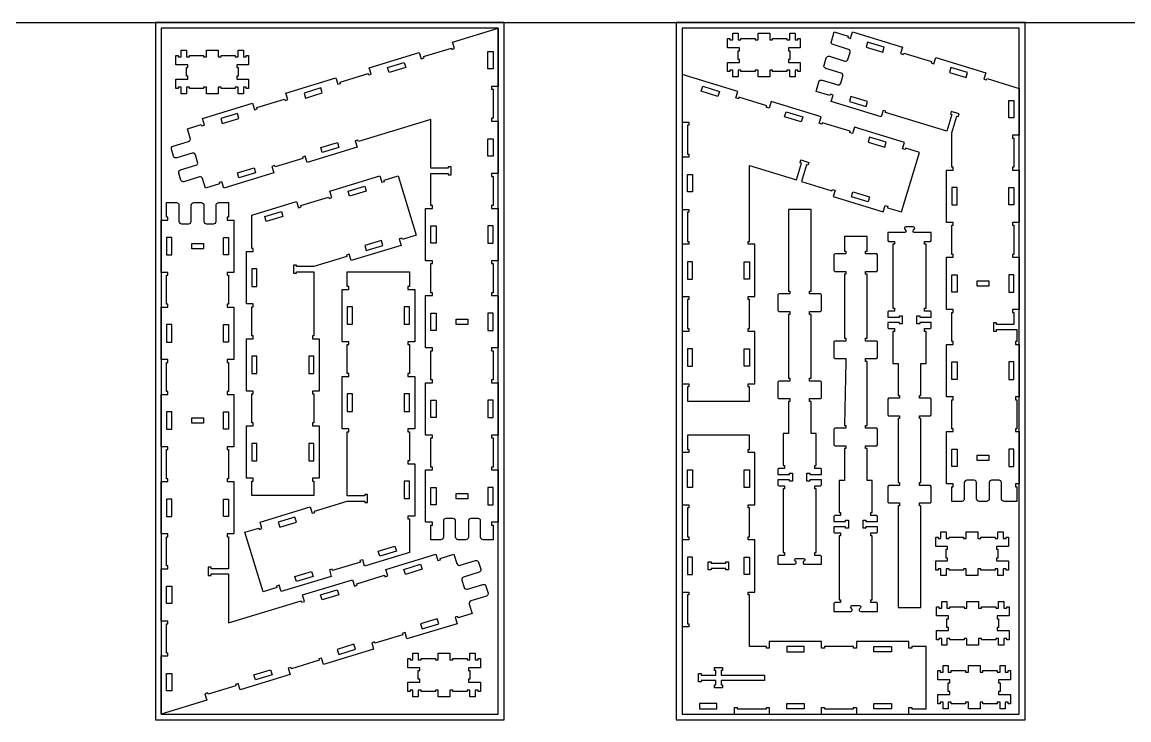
# Model space of a CAD drawing. Header units: inches. Extents: x -1745 to 48028, y -9858 to 20083.
# Drawn here: x 24337 to 28146, y 5994 to 8395 of the extents above; entities that cross this region are included whole.
import ezdxf

# ---------------------------------------------------------------- set-up
doc = ezdxf.new("R2010")
doc.units = ezdxf.units.IN
doc.header["$MEASUREMENT"] = 0
doc.header["$PDMODE"] = 34
doc.layers.add('6_ANYTOOL_CUTTHROUGH_OUTSI', color=5, linetype='Continuous')

msp = doc.modelspace()

# ---------------------------------------------------------------- linework, layer by layer
msp.add_line((17033.7, 8394.1), (31373.4, 8394.1))
at = {"color": 4}
for p, q in [((27304.2, 8309), (27304.2, 8309)), ((27554.5, 7525.9), (27554.5, 7525.9)), ((27732.5, 7525.9), (27732.5, 7525.9)), ((25127.5, 7245.7), (25127.5, 7245.7)), ((25670.2, 7055.5), (25670.2, 7055.5)), ((27554.5, 6925.9), (27554.5, 6925.9)), ((27732.5, 6925.9), (27732.5, 6925.9)), ((26626.5, 6794.1), (26626.5, 6794.1)), ((26822.5, 6494.1), (26822.5, 6494.1))]:
    msp.add_line(p, q, dxfattribs=at)
for points in [[(24796, 5994.1), (25996, 5994.1), (25996, 8394.1), (24796, 8394.1)], [(26588.5, 5994.1), (27788.5, 5994.1), (27788.5, 8394.1), (26588.5, 8394.1)], [(24816, 6014.1), (25976, 6014.1), (25976, 8374.1), (24816, 8374.1)], [(26608.5, 6014.1), (27768.5, 6014.1), (27768.5, 8374.1), (26608.5, 8374.1)], [(25297.9, 7759.2), (25296.4, 7764), (25392.1, 7793.3), (25393.5, 7788.5), (25403.1, 7791.4), (25396.4, 7813.4), (25568.5, 7866), (25575.2, 7844), (25584.8, 7846.9), (25583.3, 7851.7), (25631.2, 7866.3), (25693.7, 7661.6), (25645.9, 7647), (25644.4, 7651.8), (25634.9, 7648.9), (25641.6, 7626.9), (25469.4, 7574.3), (25462.7, 7596.3), (25453.2, 7593.4), (25454.6, 7588.6), (25341.5, 7554), (25281.5, 7554), (25281.5, 7559), (25271.5, 7559), (25271.5, 7531), (25281.5, 7531), (25281.5, 7536), (25341.5, 7536), (25341.5, 7315.7), (25336.5, 7315.7), (25336.5, 7305.7), (25359.5, 7305.7), (25359.5, 7125.7), (25336.5, 7125.7), (25336.5, 7115.7), (25341.5, 7115.7), (25341.5, 7015.7), (25336.5, 7015.7), (25336.5, 7005.7), (25359.5, 7005.7), (25359.5, 6825.7), (25336.5, 6825.7), (25336.5, 6815.7), (25341.5, 6815.7), (25341.5, 6765.7), (25127.5, 6765.7), (25127.5, 6815.7), (25132.5, 6815.7), (25132.5, 6825.7), (25109.5, 6825.7), (25109.5, 7005.7), (25132.5, 7005.7), (25132.5, 7015.7), (25127.5, 7015.7), (25127.5, 7115.7), (25132.5, 7115.7), (25132.5, 7125.7), (25109.5, 7125.7), (25109.5, 7305.7), (25132.5, 7305.7), (25132.5, 7315.7), (25127.5, 7315.7), (25127.5, 7415.7), (25132.5, 7415.7), (25132.5, 7425.7), (25109.5, 7425.7), (25109.5, 7605.7), (25132.5, 7605.7), (25132.5, 7615.7), (25127.5, 7615.7), (25127.5, 7715.7), (25127.5, 7731.2), (25281.6, 7778.3), (25288.3, 7756.3)], [(25499.8, 6542), (25501.2, 6537.2), (25405.6, 6508), (25404.1, 6512.8), (25394.6, 6509.9), (25401.3, 6487.9), (25229.2, 6435.3), (25222.4, 6457.3), (25212.9, 6454.4), (25214.3, 6449.6), (25166.5, 6435), (25104, 6639.6), (25151.8, 6654.2), (25153.3, 6649.4), (25162.8, 6652.4), (25156.1, 6674.4), (25328.2, 6727), (25335, 6705), (25344.5, 6707.9), (25343.1, 6712.7), (25456.2, 6747.2), (25516.2, 6747.2), (25516.2, 6742.2), (25526.2, 6742.2), (25526.2, 6770.2), (25516.2, 6770.2), (25516.2, 6765.2), (25456.2, 6765.2), (25456.2, 6985.5), (25461.2, 6985.5), (25461.2, 6995.5), (25438.2, 6995.5), (25438.2, 7175.5), (25461.2, 7175.5), (25461.2, 7185.5), (25456.2, 7185.5), (25456.2, 7285.5), (25461.2, 7285.5), (25461.2, 7295.5), (25438.2, 7295.5), (25438.2, 7475.5), (25461.2, 7475.5), (25461.2, 7485.5), (25456.2, 7485.5), (25456.2, 7535.5), (25670.2, 7535.5), (25670.2, 7485.5), (25665.2, 7485.5), (25665.2, 7475.5), (25688.2, 7475.5), (25688.2, 7295.5), (25665.2, 7295.5), (25665.2, 7285.5), (25670.2, 7285.5), (25670.2, 7185.5), (25665.2, 7185.5), (25665.2, 7175.5), (25688.2, 7175.5), (25688.2, 6995.5), (25665.2, 6995.5), (25665.2, 6985.5), (25670.2, 6985.5), (25670.2, 6885.5), (25665.2, 6885.5), (25665.2, 6875.5), (25688.2, 6875.5), (25688.2, 6695.5), (25665.2, 6695.5), (25665.2, 6685.5), (25670.2, 6685.5), (25670.2, 6585.5), (25670.2, 6570), (25516.1, 6522.9), (25509.3, 6544.9)], [(27663.5, 7504.9), (27663.5, 7486.9), (27623.5, 7486.9), (27623.5, 7504.9)], [(26840.5, 6246.1), (26840.5, 6424.1), (26835.5, 6424.1), (26835.5, 6434.1), (26858.5, 6434.1), (26858.5, 6614.1), (26835.5, 6614.1), (26835.5, 6624.1), (26840.5, 6624.1), (26840.5, 6724.1), (26835.5, 6724.1), (26835.5, 6734.1), (26858.5, 6734.1), (26858.5, 6914.1), (26835.5, 6914.1), (26835.5, 6924.1), (26840.5, 6924.1), (26840.5, 6974.1), (26626.5, 6974.1), (26626.5, 6924.1), (26631.5, 6924.1), (26631.5, 6914.1), (26608.5, 6914.1), (26608.5, 6734.1), (26631.5, 6734.1), (26631.5, 6724.1), (26626.5, 6724.1), (26626.5, 6624.1), (26631.5, 6624.1), (26631.5, 6614.1), (26608.5, 6614.1), (26608.5, 6434.1), (26631.5, 6434.1), (26631.5, 6424.1), (26626.5, 6424.1), (26626.5, 6324.1), (26631.5, 6324.1), (26631.5, 6314.1), (26608.5, 6314.1), (26608.5, 6014.1), (26788.5, 6014.1), (26788.5, 6037.1), (26798.5, 6037.1), (26798.5, 6032.1), (26898.5, 6032.1), (26898.5, 6037.1), (26908.5, 6037.1), (26908.5, 6014.1), (27088.5, 6014.1), (27088.5, 6037.1), (27098.5, 6037.1), (27098.5, 6032.1), (27198.5, 6032.1), (27198.5, 6037.1), (27208.5, 6037.1), (27208.5, 6014.1), (27388.5, 6014.1), (27388.5, 6037.1), (27398.5, 6037.1), (27398.5, 6032.1), (27448.5, 6032.1), (27448.5, 6246.1), (27398.5, 6246.1), (27398.5, 6241.1), (27388.5, 6241.1), (27388.5, 6264.1), (27208.5, 6264.1), (27208.5, 6241.1), (27198.5, 6241.1), (27198.5, 6246.1), (27098.5, 6246.1), (27098.5, 6241.1), (27088.5, 6241.1), (27088.5, 6264.1), (26908.5, 6264.1), (26908.5, 6241.1), (26898.5, 6241.1), (26898.5, 6246.1)], [(27663.5, 6904.9), (27663.5, 6886.9), (27623.5, 6886.9), (27623.5, 6904.9)], [(26758.5, 6510.1), (26758.5, 6515.1), (26708.5, 6515.1), (26708.5, 6510.1), (26698.5, 6510.1), (26698.5, 6538.1), (26708.5, 6538.1), (26708.5, 6533.1), (26758.5, 6533.1), (26758.5, 6538.1), (26768.5, 6538.1), (26768.5, 6510.1)], [(26674.5, 6130.1), (26674.5, 6125.1), (26664.5, 6125.1), (26664.5, 6153.1), (26674.5, 6153.1), (26674.5, 6148.1), (26724.5, 6148.1), (26724.5, 6164.1), (26719.5, 6164.1), (26719.5, 6174.1), (26747.5, 6174.1), (26747.5, 6164.1), (26742.5, 6164.1), (26742.5, 6148.1), (26892.5, 6148.1), (26892.5, 6130.1), (26742.5, 6130.1), (26742.5, 6114.1), (26747.5, 6114.1), (26747.5, 6104.1), (26719.5, 6104.1), (26719.5, 6114.1), (26724.5, 6114.1), (26724.5, 6130.1)]]:
    msp.add_lwpolyline(points, close=True)
for points in [[(26801.1, 8266.7), (26801.1, 8296.7), (26806.1, 8296.7), (26806.1, 8306.7), (26765.1, 8306.7), (26765.1, 8338.7), (26773.1, 8338.7), (26773.1, 8333.7), (26783.1, 8333.7), (26783.1, 8356.7), (26801.1, 8356.7), (26801.1, 8333.7), (26811.1, 8333.7), (26811.1, 8338.7), (26860.1, 8338.7), (26860.1, 8333.7), (26870.1, 8333.7), (26870.1, 8356.7), (26910.1, 8356.7), (26910.1, 8333.7), (26920.1, 8333.7), (26920.1, 8338.7), (26969.1, 8338.7), (26969.1, 8333.7), (26979.1, 8333.7), (26979.1, 8356.7), (26997.1, 8356.7), (26997.1, 8333.7), (27007.1, 8333.7), (27007.1, 8338.7), (27015.1, 8338.7), (27015.1, 8306.7), (26974.1, 8306.7), (26974.1, 8296.7), (26979.1, 8296.7), (26979.1, 8266.7), (26974.1, 8266.7), (26974.1, 8256.7), (27015.1, 8256.7), (27015.1, 8224.7), (27007.1, 8224.7), (27007.1, 8229.7), (26997.1, 8229.7), (26997.1, 8206.7), (26979.1, 8206.7), (26979.1, 8229.7), (26969.1, 8229.7), (26969.1, 8224.7), (26920.1, 8224.7), (26920.1, 8229.7), (26910.1, 8229.7), (26910.1, 8206.7), (26870.1, 8206.7), (26870.1, 8229.7), (26860.1, 8229.7), (26860.1, 8224.7), (26811.1, 8224.7), (26811.1, 8229.7), (26801.1, 8229.7), (26801.1, 8206.7), (26783.1, 8206.7), (26783.1, 8229.7), (26773.1, 8229.7), (26773.1, 8224.7), (26765.1, 8224.7), (26765.1, 8256.7), (26806.1, 8256.7), (26806.1, 8266.7), (26801.1, 8266.7)], [(24902.8, 8208.7), (24902.8, 8238.7), (24907.8, 8238.7), (24907.8, 8248.7), (24866.8, 8248.7), (24866.8, 8280.7), (24874.8, 8280.7), (24874.8, 8275.7), (24884.8, 8275.7), (24884.8, 8298.7), (24902.8, 8298.7), (24902.8, 8275.7), (24912.8, 8275.7), (24912.8, 8280.7), (24961.8, 8280.7), (24961.8, 8275.7), (24971.8, 8275.7), (24971.8, 8298.7), (25011.8, 8298.7), (25011.8, 8275.7), (25021.8, 8275.7), (25021.8, 8280.7), (25070.8, 8280.7), (25070.8, 8275.7), (25080.8, 8275.7), (25080.8, 8298.7), (25098.8, 8298.7), (25098.8, 8275.7), (25108.8, 8275.7), (25108.8, 8280.7), (25116.8, 8280.7), (25116.8, 8248.7), (25075.8, 8248.7), (25075.8, 8238.7), (25080.8, 8238.7), (25080.8, 8208.7), (25075.8, 8208.7), (25075.8, 8198.7), (25116.8, 8198.7), (25116.8, 8166.7), (25108.8, 8166.7), (25108.8, 8171.7), (25098.8, 8171.7), (25098.8, 8148.7), (25080.8, 8148.7), (25080.8, 8171.7), (25070.8, 8171.7), (25070.8, 8166.7), (25021.8, 8166.7), (25021.8, 8171.7), (25011.8, 8171.7), (25011.8, 8148.7), (24971.8, 8148.7), (24971.8, 8171.7), (24961.8, 8171.7), (24961.8, 8166.7), (24912.8, 8166.7), (24912.8, 8171.7), (24902.8, 8171.7), (24902.8, 8148.7), (24884.8, 8148.7), (24884.8, 8171.7), (24874.8, 8171.7), (24874.8, 8166.7), (24866.8, 8166.7), (24866.8, 8198.7), (24907.8, 8198.7), (24907.8, 8208.7), (24902.8, 8208.7)], [(26608.5, 7750.7), (26631.5, 7750.7), (26631.5, 7740.7), (26626.5, 7740.7), (26626.5, 7640.7), (26631.5, 7640.7), (26631.5, 7630.7), (26608.5, 7630.7), (26608.5, 7450.7), (26631.5, 7450.7), (26631.5, 7440.7), (26626.5, 7440.7), (26626.5, 7340.7), (26631.5, 7340.7), (26631.5, 7330.7), (26608.5, 7330.7), (26608.5, 7150.7), (26631.5, 7150.7), (26631.5, 7140.7), (26626.5, 7140.7), (26626.5, 7090.7), (26840.5, 7090.7), (26840.5, 7140.7), (26835.5, 7140.7), (26835.5, 7150.7), (26858.5, 7150.7), (26858.5, 7330.7), (26835.5, 7330.7), (26835.5, 7340.7), (26840.5, 7340.7), (26840.5, 7440.7), (26835.5, 7440.7), (26835.5, 7450.7), (26858.5, 7450.7), (26858.5, 7630.7), (26835.5, 7630.7), (26835.5, 7640.7), (26840.5, 7640.7), (26840.5, 7901.5), (27001.6, 7852.3), (27019.2, 7909.7), (27014.4, 7911.1), (27017.3, 7920.7), (27044.1, 7912.5), (27041.2, 7902.9), (27036.4, 7904.4), (27018.8, 7847), (27124, 7814.9), (27125.5, 7819.6), (27135.1, 7816.7), (27128.4, 7794.7), (27300.5, 7742.1), (27307.2, 7764.1), (27316.8, 7761.2), (27315.3, 7756.4), (27363.1, 7741.8), (27425.7, 7946.5), (27377.9, 7961.1), (27376.4, 7956.3), (27366.8, 7959.2), (27373.5, 7981.2), (27201.4, 8033.8), (27194.7, 8011.8), (27185.1, 8014.7), (27186.6, 8019.5), (27090.9, 8048.7), (27089.5, 8044), (27079.9, 8046.9), (27086.6, 8068.9), (26914.5, 8121.5), (26907.8, 8099.5), (26898.2, 8102.4), (26899.7, 8107.2), (26804, 8136.4), (26802.6, 8131.6), (26793, 8134.6), (26799.7, 8156.5), (26608.5, 8215), (26608.5, 8050.7), (26631.5, 8050.7), (26631.5, 8040.7), (26626.5, 8040.7), (26626.5, 7940.7), (26631.5, 7940.7), (26631.5, 7930.7), (26608.5, 7930.7), (26608.5, 7750.7)], [(24921, 7633.1), (24961, 7633.1), (24961, 7615.1), (24921, 7615.1), (24921, 7633.1)], [(25871, 7355.1), (25831, 7355.1), (25831, 7373.1), (25871, 7373.1), (25871, 7355.1)], [(24921, 7033.1), (24961, 7033.1), (24961, 7015.1), (24921, 7015.1), (24921, 7033.1)], [(25871, 6755.1), (25831, 6755.1), (25831, 6773.1), (25871, 6773.1), (25871, 6755.1)], [(27517.3, 6551), (27517.3, 6581), (27522.3, 6581), (27522.3, 6591), (27481.3, 6591), (27481.3, 6623), (27489.3, 6623), (27489.3, 6618), (27499.3, 6618), (27499.3, 6641), (27517.3, 6641), (27517.3, 6618), (27527.3, 6618), (27527.3, 6623), (27576.3, 6623), (27576.3, 6618), (27586.3, 6618), (27586.3, 6641), (27626.3, 6641), (27626.3, 6618), (27636.3, 6618), (27636.3, 6623), (27685.3, 6623), (27685.3, 6618), (27695.3, 6618), (27695.3, 6641), (27713.3, 6641), (27713.3, 6618), (27723.3, 6618), (27723.3, 6623), (27731.3, 6623), (27731.3, 6591), (27690.3, 6591), (27690.3, 6581), (27695.3, 6581), (27695.3, 6551), (27690.3, 6551), (27690.3, 6541), (27731.3, 6541), (27731.3, 6509), (27723.3, 6509), (27723.3, 6514), (27713.3, 6514), (27713.3, 6491), (27695.3, 6491), (27695.3, 6514), (27685.3, 6514), (27685.3, 6509), (27636.3, 6509), (27636.3, 6514), (27626.3, 6514), (27626.3, 6491), (27586.3, 6491), (27586.3, 6514), (27576.3, 6514), (27576.3, 6509), (27527.3, 6509), (27527.3, 6514), (27517.3, 6514), (27517.3, 6491), (27499.3, 6491), (27499.3, 6514), (27489.3, 6514), (27489.3, 6509), (27481.3, 6509), (27481.3, 6541), (27522.3, 6541), (27522.3, 6551), (27517.3, 6551)], [(27519.8, 6311.6), (27519.8, 6341.6), (27524.8, 6341.6), (27524.8, 6351.6), (27483.8, 6351.6), (27483.8, 6383.6), (27491.8, 6383.6), (27491.8, 6378.6), (27501.8, 6378.6), (27501.8, 6401.6), (27519.8, 6401.6), (27519.8, 6378.6), (27529.8, 6378.6), (27529.8, 6383.6), (27578.8, 6383.6), (27578.8, 6378.6), (27588.8, 6378.6), (27588.8, 6401.6), (27628.8, 6401.6), (27628.8, 6378.6), (27638.8, 6378.6), (27638.8, 6383.6), (27687.8, 6383.6), (27687.8, 6378.6), (27697.8, 6378.6), (27697.8, 6401.6), (27715.8, 6401.6), (27715.8, 6378.6), (27725.8, 6378.6), (27725.8, 6383.6), (27733.8, 6383.6), (27733.8, 6351.6), (27692.8, 6351.6), (27692.8, 6341.6), (27697.8, 6341.6), (27697.8, 6311.6), (27692.8, 6311.6), (27692.8, 6301.6), (27733.8, 6301.6), (27733.8, 6269.6), (27725.8, 6269.6), (27725.8, 6274.6), (27715.8, 6274.6), (27715.8, 6251.6), (27697.8, 6251.6), (27697.8, 6274.6), (27687.8, 6274.6), (27687.8, 6269.6), (27638.8, 6269.6), (27638.8, 6274.6), (27628.8, 6274.6), (27628.8, 6251.6), (27588.8, 6251.6), (27588.8, 6274.6), (27578.8, 6274.6), (27578.8, 6269.6), (27529.8, 6269.6), (27529.8, 6274.6), (27519.8, 6274.6), (27519.8, 6251.6), (27501.8, 6251.6), (27501.8, 6274.6), (27491.8, 6274.6), (27491.8, 6269.6), (27483.8, 6269.6), (27483.8, 6301.6), (27524.8, 6301.6), (27524.8, 6311.6), (27519.8, 6311.6)], [(25700.4, 6133.7), (25700.4, 6163.7), (25705.4, 6163.7), (25705.4, 6173.7), (25664.4, 6173.7), (25664.4, 6205.7), (25672.4, 6205.7), (25672.4, 6200.7), (25682.4, 6200.7), (25682.4, 6223.7), (25700.4, 6223.7), (25700.4, 6200.7), (25710.4, 6200.7), (25710.4, 6205.7), (25759.4, 6205.7), (25759.4, 6200.7), (25769.4, 6200.7), (25769.4, 6223.7), (25809.4, 6223.7), (25809.4, 6200.7), (25819.4, 6200.7), (25819.4, 6205.7), (25868.4, 6205.7), (25868.4, 6200.7), (25878.4, 6200.7), (25878.4, 6223.7), (25896.4, 6223.7), (25896.4, 6200.7), (25906.4, 6200.7), (25906.4, 6205.7), (25914.4, 6205.7), (25914.4, 6173.7), (25873.4, 6173.7), (25873.4, 6163.7), (25878.4, 6163.7), (25878.4, 6133.7), (25873.4, 6133.7), (25873.4, 6123.7), (25914.4, 6123.7), (25914.4, 6091.7), (25906.4, 6091.7), (25906.4, 6096.7), (25896.4, 6096.7), (25896.4, 6073.7), (25878.4, 6073.7), (25878.4, 6096.7), (25868.4, 6096.7), (25868.4, 6091.7), (25819.4, 6091.7), (25819.4, 6096.7), (25809.4, 6096.7), (25809.4, 6073.7), (25769.4, 6073.7), (25769.4, 6096.7), (25759.4, 6096.7), (25759.4, 6091.7), (25710.4, 6091.7), (25710.4, 6096.7), (25700.4, 6096.7), (25700.4, 6073.7), (25682.4, 6073.7), (25682.4, 6096.7), (25672.4, 6096.7), (25672.4, 6091.7), (25664.4, 6091.7), (25664.4, 6123.7), (25705.4, 6123.7), (25705.4, 6133.7), (25700.4, 6133.7)], [(27524.6, 6091.6), (27524.6, 6121.6), (27529.6, 6121.6), (27529.6, 6131.6), (27488.6, 6131.6), (27488.6, 6163.6), (27496.6, 6163.6), (27496.6, 6158.6), (27506.6, 6158.6), (27506.6, 6181.6), (27524.6, 6181.6), (27524.6, 6158.6), (27534.6, 6158.6), (27534.6, 6163.6), (27583.6, 6163.6), (27583.6, 6158.6), (27593.6, 6158.6), (27593.6, 6181.6), (27633.6, 6181.6), (27633.6, 6158.6), (27643.6, 6158.6), (27643.6, 6163.6), (27692.6, 6163.6), (27692.6, 6158.6), (27702.6, 6158.6), (27702.6, 6181.6), (27720.6, 6181.6), (27720.6, 6158.6), (27730.6, 6158.6), (27730.6, 6163.6), (27738.6, 6163.6), (27738.6, 6131.6), (27697.6, 6131.6), (27697.6, 6121.6), (27702.6, 6121.6), (27702.6, 6091.6), (27697.6, 6091.6), (27697.6, 6081.6), (27738.6, 6081.6), (27738.6, 6049.6), (27730.6, 6049.6), (27730.6, 6054.6), (27720.6, 6054.6), (27720.6, 6031.6), (27702.6, 6031.6), (27702.6, 6054.6), (27692.6, 6054.6), (27692.6, 6049.6), (27643.6, 6049.6), (27643.6, 6054.6), (27633.6, 6054.6), (27633.6, 6031.6), (27593.6, 6031.6), (27593.6, 6054.6), (27583.6, 6054.6), (27583.6, 6049.6), (27534.6, 6049.6), (27534.6, 6054.6), (27524.6, 6054.6), (27524.6, 6031.6), (27506.6, 6031.6), (27506.6, 6054.6), (27496.6, 6054.6), (27496.6, 6049.6), (27488.6, 6049.6), (27488.6, 6081.6), (27529.6, 6081.6), (27529.6, 6091.6), (27524.6, 6091.6)]]:
    msp.add_lwpolyline(points)
for points in [[(27656.5, 8196.1), (27658, 8200.9), (27753.6, 8171.6), (27768.5, 8167.1), (27768.5, 8005.9), (27745.5, 8005.9), (27745.5, 7995.9), (27750.5, 7995.9), (27750.5, 7895.9), (27745.5, 7895.9), (27745.5, 7885.9), (27768.5, 7885.9), (27768.5, 7705.9), (27745.5, 7705.9), (27745.5, 7695.9), (27750.5, 7695.9), (27750.5, 7595.9), (27745.5, 7595.9), (27745.5, 7585.9), (27768.5, 7585.9), (27768.5, 7405.9), (27745.5, 7405.9), (27745.5, 7395.9), (27750.5, 7395.9), (27750.5, 7354.9), (27690.5, 7354.9), (27690.5, 7359.9), (27680.5, 7359.9), (27680.5, 7331.9), (27690.5, 7331.9), (27690.5, 7336.9), (27750.5, 7336.9), (27760.5, 7336.9), (27760.5, 7295.9), (27755.5, 7295.9), (27755.5, 7285.9), (27768.5, 7285.9), (27768.5, 7105.9), (27755.5, 7105.9), (27755.5, 7095.9), (27760.5, 7095.9), (27760.5, 6995.9), (27755.5, 6995.9), (27755.5, 6985.9), (27768.5, 6985.9), (27768.5, 6805.9), (27755.5, 6805.9), (27755.5, 6795.9), (27760.5, 6795.9), (27760.5, 6745.9), (27750.5, 6745.9), (27716.2, 6745.9, -0.414214), (27707.4, 6754.7), (27707.4, 6810.5, 0.414214), (27699, 6818.8), (27673.7, 6818.8, 0.414214), (27665.3, 6810.5), (27665.3, 6754.7, -0.414214), (27656.5, 6745.9), (27630.4, 6745.9, -0.414214), (27621.6, 6754.7), (27621.6, 6810.5, 0.414214), (27613.2, 6818.8), (27587.9, 6818.8, 0.414214), (27579.6, 6810.5), (27579.6, 6754.7, -0.414214), (27570.8, 6745.9), (27536.5, 6745.9), (27536.5, 6795.9), (27541.5, 6795.9), (27541.5, 6805.9), (27518.5, 6805.9), (27518.5, 6985.9), (27541.5, 6985.9), (27541.5, 6995.9), (27536.5, 6995.9), (27536.5, 7095.9), (27541.5, 7095.9), (27541.5, 7105.9), (27518.5, 7105.9), (27518.5, 7285.9), (27541.5, 7285.9), (27541.5, 7295.9), (27536.5, 7295.9), (27536.5, 7395.9), (27541.5, 7395.9), (27541.5, 7405.9), (27518.5, 7405.9), (27518.5, 7585.9), (27541.5, 7585.9), (27541.5, 7595.9), (27536.5, 7595.9), (27536.5, 7695.9), (27541.5, 7695.9), (27541.5, 7705.9), (27518.5, 7705.9), (27518.5, 7885.9), (27541.5, 7885.9), (27541.5, 7895.9), (27536.5, 7895.9), (27536.5, 8014.2), (27554, 8071.6), (27558.8, 8070.2), (27561.7, 8079.7), (27534.9, 8087.9), (27532, 8078.3), (27536.8, 8076.9), (27519.3, 8019.5), (27308.6, 8083.9), (27310, 8088.7), (27300.5, 8091.6), (27293.7, 8069.6), (27121.6, 8122.2), (27128.3, 8144.2), (27118.8, 8147.1), (27117.3, 8142.3), (27069.5, 8156.9), (27079.5, 8189.7, -0.414214), (27090.5, 8195.6), (27143.8, 8179.3, 0.414214), (27154.2, 8184.8), (27161.6, 8209, 0.414214), (27156.1, 8219.5), (27102.8, 8235.8, -0.414214), (27096.9, 8246.7), (27104.6, 8271.8, -0.414214), (27115.5, 8277.6), (27168.9, 8261.3, 0.414214), (27179.3, 8266.9), (27186.7, 8291.1, 0.414214), (27181.1, 8301.5), (27127.8, 8317.8, -0.414214), (27122, 8328.8), (27132, 8361.6), (27179.8, 8347), (27178.4, 8342.2), (27187.9, 8339.3), (27194.7, 8361.3), (27366.8, 8308.7), (27360.1, 8286.7), (27369.6, 8283.7), (27371.1, 8288.5), (27466.7, 8259.3), (27465.3, 8254.5), (27474.8, 8251.6), (27481.6, 8273.6), (27653.7, 8221), (27647, 8199)], [(27085.2, 7159.6), (27047.2, 7159.6), (27047.2, 7169.6), (27052.2, 7169.6), (27052.2, 7389.6), (27047.2, 7389.6), (27047.2, 7399.6), (27085.2, 7399.6), (27088.2, 7402.6), (27088.2, 7456.6), (27085.2, 7459.6), (27047.2, 7459.6), (27047.2, 7469.6), (27052.2, 7469.6), (27052.2, 7749.9), (26974.2, 7749.9), (26974.2, 7469.6), (26979.2, 7469.6), (26979.2, 7459.6), (26941.2, 7459.6), (26938.2, 7456.6), (26938.2, 7402.6), (26941.2, 7399.6), (26979.2, 7399.6), (26979.2, 7389.6), (26974.2, 7389.6), (26974.2, 7169.6), (26979.2, 7169.6), (26979.2, 7159.6), (26941.2, 7159.6), (26938.2, 7156.6), (26938.2, 7102.6), (26941.2, 7099.6), (26979.2, 7099.6), (26979.2, 7089.6), (26974.2, 7089.6), (26974.2, 6979.6), (26956.2, 6979.6), (26956.2, 6869.6), (26961.2, 6869.6), (26961.2, 6859.6), (26941.2, 6859.6), (26938.2, 6856.6), (26938.2, 6838.6), (26978.2, 6838.6), (26978.2, 6843.6), (26988.2, 6843.6), (26988.2, 6815.6), (26978.2, 6815.6), (26978.2, 6820.6), (26938.2, 6820.6), (26938.2, 6802.6), (26941.2, 6799.6), (26961.2, 6799.6), (26961.2, 6789.6), (26956.2, 6789.6), (26956.2, 6569.6), (26961.2, 6569.6), (26961.2, 6559.6), (26941.2, 6559.6), (26938.2, 6556.6), (26938.2, 6529.6), (26996.1, 6529.6, 0.668179), (26999.8, 6538.6), (26996.9, 6541.5, -0.668179), (27000.3, 6549.6), (27026.2, 6549.6, -0.668179), (27029.6, 6541.5), (27026.6, 6538.6, 0.668179), (27030.4, 6529.6), (27088.2, 6529.6), (27088.2, 6556.6), (27085.2, 6559.6), (27065.2, 6559.6), (27065.2, 6569.6), (27070.2, 6569.6), (27070.2, 6789.6), (27065.2, 6789.6), (27065.2, 6799.6), (27085.2, 6799.6), (27088.2, 6802.6), (27088.2, 6820.6), (27048.2, 6820.6), (27048.2, 6815.6), (27038.2, 6815.6), (27038.2, 6843.6), (27048.2, 6843.6), (27048.2, 6838.6), (27088.2, 6838.6), (27088.2, 6856.6), (27085.2, 6859.6), (27065.2, 6859.6), (27065.2, 6869.6), (27070.2, 6869.6), (27070.2, 6979.6), (27052.2, 6979.6), (27052.2, 7089.6), (27047.2, 7089.6), (27047.2, 7099.6), (27085.2, 7099.6), (27088.2, 7102.6), (27088.2, 7156.6)], [(27240, 7297.5), (27240, 7307.5), (27245, 7307.5), (27245, 7527.5), (27240, 7527.5), (27240, 7537.5), (27278, 7537.5), (27281, 7540.5), (27281, 7594.5), (27278, 7597.5), (27240, 7597.5), (27240, 7607.5), (27245, 7607.5), (27245, 7657.5), (27167, 7657.5), (27167, 7607.5), (27172, 7607.5), (27172, 7597.5), (27134, 7597.5), (27131, 7594.5), (27131, 7540.5), (27134, 7537.5), (27172, 7537.5), (27172, 7527.5), (27167, 7527.5), (27167, 7307.5), (27172, 7307.5), (27172, 7297.5), (27134, 7297.5), (27131, 7294.5), (27131, 7240.5), (27134, 7237.5), (27172, 7237.5), (27172, 7227.5), (27167, 7007.5), (27172, 7007.5), (27172, 6997.5), (27134, 6997.5), (27131, 6994.5), (27131, 6940.5), (27134, 6937.5), (27172, 6937.5), (27172, 6927.5), (27167, 6927.5), (27167, 6817.5), (27149, 6817.5), (27149, 6707.5), (27154, 6707.5), (27154, 6697.5), (27134, 6697.5), (27131, 6694.5), (27131, 6676.5), (27171, 6676.5), (27171, 6681.5), (27181, 6681.5), (27181, 6653.5), (27171, 6653.5), (27171, 6658.5), (27131, 6658.5), (27131, 6640.5), (27134, 6637.5), (27154, 6637.5), (27154, 6627.5), (27149, 6627.5), (27149, 6407.5), (27154, 6407.5), (27154, 6397.5), (27134, 6397.5), (27131, 6394.5), (27131, 6367.5), (27188.9, 6367.5, 0.668179), (27192.6, 6376.4), (27189.7, 6379.4, -0.668179), (27193, 6387.5), (27219, 6387.5, -0.668179), (27222.4, 6379.4), (27219.4, 6376.4, 0.668179), (27223.1, 6367.5), (27281, 6367.5), (27281, 6394.5), (27278, 6397.5), (27258, 6397.5), (27258, 6407.5), (27263, 6407.5), (27263, 6627.5), (27258, 6627.5), (27258, 6637.5), (27278, 6637.5), (27281, 6640.5), (27281, 6658.5), (27241, 6658.5), (27241, 6653.5), (27231, 6653.5), (27231, 6681.5), (27241, 6681.5), (27241, 6676.5), (27281, 6676.5), (27281, 6694.5), (27278, 6697.5), (27258, 6697.5), (27258, 6707.5), (27263, 6707.5), (27263, 6817.5), (27245, 6817.5), (27245, 6927.5), (27240, 6927.5), (27240, 6937.5), (27278, 6937.5), (27281, 6940.5), (27281, 6994.5), (27278, 6997.5), (27240, 6997.5), (27240, 7007.5), (27245, 7007.5), (27245, 7227.5), (27240, 7227.5), (27240, 7237.5), (27278, 7237.5), (27281, 7240.5), (27281, 7294.5), (27278, 7297.5)], [(27319.1, 6740.7), (27357.1, 6740.7), (27357.1, 6730.7), (27352.1, 6730.7), (27352.1, 6380.7), (27430.1, 6380.7), (27430.1, 6730.7), (27425.1, 6730.7), (27425.1, 6740.7), (27463.1, 6740.7), (27466.1, 6743.7), (27466.1, 6797.7), (27463.1, 6800.7), (27425.1, 6800.7), (27425.1, 6810.7), (27430.1, 6810.7), (27430.1, 7030.7), (27425.1, 7030.7), (27425.1, 7040.7), (27463.1, 7040.7), (27466.1, 7043.7), (27466.1, 7097.7), (27463.1, 7100.7), (27425.1, 7100.7), (27425.1, 7110.7), (27430.1, 7110.7), (27430.1, 7220.7), (27448.1, 7220.7), (27448.1, 7330.7), (27443.1, 7330.7), (27443.1, 7340.7), (27463.1, 7340.7), (27466.1, 7343.7), (27466.1, 7361.7), (27426.1, 7361.7), (27426.1, 7356.7), (27416.1, 7356.7), (27416.1, 7384.7), (27426.1, 7384.7), (27426.1, 7379.7), (27466.1, 7379.7), (27466.1, 7397.7), (27463.1, 7400.7), (27443.1, 7400.7), (27443.1, 7410.7), (27448.1, 7410.7), (27448.1, 7630.7), (27443.1, 7630.7), (27443.1, 7640.7), (27463.1, 7640.7), (27466.1, 7643.7), (27466.1, 7670.7), (27408.2, 7670.7, -0.668179), (27404.5, 7679.7), (27407.5, 7682.6, 0.668179), (27404.1, 7690.8), (27378.1, 7690.8, 0.668179), (27374.8, 7682.6), (27377.7, 7679.7, -0.668179), (27374, 7670.7), (27316.1, 7670.7), (27316.1, 7643.7), (27319.1, 7640.7), (27339.1, 7640.7), (27339.1, 7630.7), (27334.1, 7630.7), (27334.1, 7410.7), (27339.1, 7410.7), (27339.1, 7400.7), (27319.1, 7400.7), (27316.1, 7397.7), (27316.1, 7379.7), (27356.1, 7379.7), (27356.1, 7384.7), (27366.1, 7384.7), (27366.1, 7356.7), (27356.1, 7356.7), (27356.1, 7361.7), (27316.1, 7361.7), (27316.1, 7343.7), (27319.1, 7340.7), (27339.1, 7340.7), (27339.1, 7330.7), (27334.1, 7330.7), (27334.1, 7220.7), (27352.1, 7220.7), (27352.1, 7110.7), (27357.1, 7110.7), (27357.1, 7100.7), (27319.1, 7100.7), (27316.1, 7097.7), (27316.1, 7043.7), (27319.1, 7040.7), (27357.1, 7040.7), (27357.1, 7030.7), (27352.1, 7030.7), (27352.1, 6810.7), (27357.1, 6810.7), (27357.1, 6800.7), (27319.1, 6800.7), (27316.1, 6797.7), (27316.1, 6743.7)]]:
    msp.add_lwpolyline(points, format="xyb", close=True)
for points in [[(27241.5, 8309.3), (27298.9, 8291.8), (27304.2, 8309), (27246.8, 8326.5)], [(25958, 8234.1), (25940, 8234.1), (25940, 8294.1), (25958, 8294.1)], [(25599.9, 8221.5), (25594.6, 8238.8), (25652, 8256.3), (25657.2, 8239.1)], [(27591.1, 8221.3), (27533.7, 8238.9), (27528.4, 8221.6), (27585.8, 8204.1)], [(25307.7, 8151.1), (25313, 8133.9), (25370.3, 8151.4), (25365.1, 8168.6)], [(26737.1, 8156.9), (26731.8, 8139.7), (26674.5, 8157.2), (26679.7, 8174.4)], [(27184.2, 8121.9), (27241.6, 8104.3), (27246.9, 8121.5), (27189.5, 8139.1)], [(27750.5, 8065.9), (27732.5, 8065.9), (27732.5, 8125.9), (27750.5, 8125.9)], [(25020.8, 8063.4), (25026.1, 8046.2), (25083.4, 8063.7), (25078.2, 8081)], [(27024, 8069.2), (27018.7, 8052), (26961.4, 8069.5), (26966.6, 8086.7)], [(27248.3, 7981.9), (27305.6, 7964.3), (27310.9, 7981.5), (27253.5, 7999.1)], [(25370.2, 7946.4), (25365, 7963.6), (25422.4, 7981.2), (25427.6, 7964)], [(25958, 7934.1), (25940, 7934.1), (25940, 7994.1), (25958, 7994.1)], [(25083.3, 7858.8), (25078.1, 7876), (25135.4, 7893.5), (25140.7, 7876.3)], [(26644.5, 7810.7), (26626.5, 7810.7), (26626.5, 7870.7), (26644.5, 7870.7)], [(25459, 7813.7), (25516.4, 7831.2), (25521.7, 7814), (25464.3, 7796.5)], [(27196.3, 7811.6), (27253.6, 7794.1), (27248.4, 7776.9), (27191, 7794.4)], [(27536.5, 7825.9), (27536.5, 7765.9), (27554.5, 7765.9), (27554.5, 7825.9)], [(27750.5, 7825.9), (27750.5, 7765.9), (27732.5, 7765.9), (27732.5, 7825.9)], [(25172.1, 7726), (25229.5, 7743.6), (25234.8, 7726.4), (25177.4, 7708.8)], [(25762, 7694.1), (25762, 7634.1), (25744, 7634.1), (25744, 7694.1)], [(25940, 7694.1), (25940, 7634.1), (25958, 7634.1), (25958, 7694.1)], [(24834, 7594.1), (24852, 7594.1), (24852, 7654.1), (24834, 7654.1)], [(25048, 7594.1), (25030, 7594.1), (25030, 7654.1), (25048, 7654.1)], [(25521.6, 7609), (25578.9, 7626.6), (25573.7, 7643.8), (25516.3, 7626.3)], [(25145.5, 7545.7), (25127.5, 7545.7), (25127.5, 7485.7), (25145.5, 7485.7)], [(26626.5, 7510.7), (26644.5, 7510.7), (26644.5, 7570.7), (26626.5, 7570.7)], [(26840.5, 7510.7), (26822.5, 7510.7), (26822.5, 7570.7), (26840.5, 7570.7)], [(27536.5, 7465.9), (27536.5, 7525.9), (27554.5, 7525.9), (27554.5, 7465.9)], [(27750.5, 7525.9), (27732.5, 7525.9), (27732.5, 7465.9), (27750.5, 7465.9)], [(25456.2, 7415.5), (25456.2, 7355.5), (25474.2, 7355.5), (25474.2, 7415.5)], [(25652.2, 7415.5), (25652.2, 7355.5), (25670.2, 7355.5), (25670.2, 7415.5)], [(25762, 7394.1), (25762, 7334.1), (25744, 7334.1), (25744, 7394.1)], [(25940, 7394.1), (25940, 7334.1), (25958, 7334.1), (25958, 7394.1)], [(24834, 7294.1), (24852, 7294.1), (24852, 7354.1), (24834, 7354.1)], [(25048, 7294.1), (25030, 7294.1), (25030, 7354.1), (25048, 7354.1)], [(25145.5, 7185.7), (25145.5, 7245.7), (25127.5, 7245.7), (25127.5, 7185.7)], [(25341.5, 7185.7), (25341.5, 7245.7), (25323.5, 7245.7), (25323.5, 7185.7)], [(26626.5, 7210.7), (26644.5, 7210.7), (26644.5, 7270.7), (26626.5, 7270.7)], [(26840.5, 7210.7), (26822.5, 7210.7), (26822.5, 7270.7), (26840.5, 7270.7)], [(27536.5, 7225.9), (27554.5, 7225.9), (27554.5, 7165.9), (27536.5, 7165.9)], [(27750.5, 7225.9), (27732.5, 7225.9), (27732.5, 7165.9), (27750.5, 7165.9)], [(25456.2, 7115.5), (25456.2, 7055.5), (25474.2, 7055.5), (25474.2, 7115.5)], [(25652.2, 7115.5), (25652.2, 7055.5), (25670.2, 7055.5), (25670.2, 7115.5)], [(25744, 7094.1), (25762, 7094.1), (25762, 7034.1), (25744, 7034.1)], [(25958, 7094.1), (25940, 7094.1), (25940, 7034.1), (25958, 7034.1)], [(24852, 6994.1), (24852, 7054.1), (24834, 7054.1), (24834, 6994.1)], [(25030, 6994.1), (25030, 7054.1), (25048, 7054.1), (25048, 6994.1)], [(25145.5, 6885.7), (25145.5, 6945.7), (25127.5, 6945.7), (25127.5, 6885.7)], [(25341.5, 6885.7), (25341.5, 6945.7), (25323.5, 6945.7), (25323.5, 6885.7)], [(27536.5, 6865.9), (27536.5, 6925.9), (27554.5, 6925.9), (27554.5, 6865.9)], [(27750.5, 6865.9), (27750.5, 6925.9), (27732.5, 6925.9), (27732.5, 6865.9)], [(26626.5, 6854.1), (26644.5, 6854.1), (26644.5, 6794.1), (26626.5, 6794.1)], [(26822.5, 6854.1), (26840.5, 6854.1), (26840.5, 6794.1), (26822.5, 6794.1)], [(25652.2, 6755.5), (25670.2, 6755.5), (25670.2, 6815.5), (25652.2, 6815.5)], [(25744, 6794.1), (25762, 6794.1), (25762, 6734.1), (25744, 6734.1)], [(25958, 6794.1), (25940, 6794.1), (25940, 6734.1), (25958, 6734.1)], [(24852, 6694.1), (24852, 6754.1), (24834, 6754.1), (24834, 6694.1)], [(25030, 6694.1), (25030, 6754.1), (25048, 6754.1), (25048, 6694.1)], [(25276.1, 6692.2), (25218.7, 6674.7), (25224, 6657.5), (25281.4, 6675)], [(25625.6, 6575.2), (25568.2, 6557.7), (25562.9, 6574.9), (25620.3, 6592.4)], [(26626.5, 6554.1), (26626.5, 6494.1), (26644.5, 6494.1), (26644.5, 6554.1)], [(26822.5, 6554.1), (26840.5, 6554.1), (26840.5, 6494.1), (26822.5, 6494.1)], [(25708.7, 6529.5), (25713.9, 6512.3), (25656.6, 6494.7), (25651.3, 6511.9)], [(25338.7, 6487.6), (25281.3, 6470), (25276, 6487.2), (25333.4, 6504.8)], [(24834, 6454.1), (24852, 6454.1), (24852, 6394.1), (24834, 6394.1)], [(25421.8, 6441.8), (25427, 6424.6), (25369.6, 6407.1), (25364.4, 6424.3)], [(25771.2, 6324.8), (25766, 6342), (25708.6, 6324.5), (25713.8, 6307.3)], [(25484.3, 6237.1), (25479, 6254.4), (25421.7, 6236.8), (25426.9, 6219.6)], [(27028.5, 6246.1), (26968.5, 6246.1), (26968.5, 6228.1), (27028.5, 6228.1)], [(27328.5, 6246.1), (27328.5, 6228.1), (27268.5, 6228.1), (27268.5, 6246.1)], [(24834, 6154.1), (24852, 6154.1), (24852, 6094.1), (24834, 6094.1)], [(25192.1, 6166.7), (25197.4, 6149.5), (25140, 6131.9), (25134.8, 6149.2)], [(26728.5, 6050.1), (26668.5, 6050.1), (26668.5, 6032.1), (26728.5, 6032.1)], [(27028.5, 6050.1), (27028.5, 6032.1), (26968.5, 6032.1), (26968.5, 6050.1)], [(27328.5, 6032.1), (27268.5, 6032.1), (27268.5, 6050.1), (27328.5, 6050.1)]]:
    msp.add_lwpolyline(points, close=True, dxfattribs=at)
for p in [(25996, 8394.1), (27788.5, 8394.1)]:
    msp.add_point(p)
at = {"layer": '6_ANYTOOL_CUTTHROUGH_OUTSI', "color": 0}
for points in [[(25818.9, 8326.1), (25976, 8374.1), (25976, 8174.1), (25953, 8174.1), (25953, 8164.1), (25958, 8164.1), (25958, 8064.1), (25953, 8064.1), (25953, 8054.1), (25976, 8054.1), (25976, 7874.1), (25953, 7874.1), (25953, 7864.1), (25958, 7864.1), (25958, 7764.1), (25953, 7764.1), (25953, 7754.1), (25976, 7754.1), (25976, 7574.1), (25953, 7574.1), (25953, 7564.1), (25958, 7564.1), (25958, 7464.1), (25953, 7464.1), (25953, 7454.1), (25976, 7454.1), (25976, 7274.1), (25953, 7274.1), (25953, 7264.1), (25958, 7264.1), (25958, 7164.1), (25953, 7164.1), (25953, 7154.1), (25976, 7154.1), (25976, 6974.1), (25953, 6974.1), (25953, 6964.1), (25958, 6964.1), (25958, 6864.1), (25953, 6864.1), (25953, 6854.1), (25976, 6854.1), (25976, 6674.1), (25953, 6674.1), (25953, 6664.1), (25958, 6664.1), (25958, 6614.1), (25923.7, 6614.1, -0.414214), (25914.9, 6622.9), (25914.9, 6678.7, 0.414214), (25906.5, 6687), (25881.2, 6687, 0.414214), (25872.9, 6678.7), (25872.9, 6622.9, -0.414214), (25864.1, 6614.1), (25837.9, 6614.1, -0.414214), (25829.1, 6622.9), (25829.1, 6678.7, 0.414214), (25820.8, 6687), (25795.5, 6687, 0.414214), (25787.1, 6678.7), (25787.1, 6622.9, -0.414214), (25778.3, 6614.1), (25744, 6614.1), (25744, 6664.1), (25749, 6664.1), (25749, 6674.1), (25726, 6674.1), (25726, 6854.1), (25749, 6854.1), (25749, 6864.1), (25744, 6864.1), (25744, 6964.1), (25749, 6964.1), (25749, 6974.1), (25726, 6974.1), (25726, 7154.1), (25749, 7154.1), (25749, 7164.1), (25744, 7164.1), (25744, 7264.1), (25749, 7264.1), (25749, 7274.1), (25726, 7274.1), (25726, 7454.1), (25749, 7454.1), (25749, 7464.1), (25744, 7464.1), (25744, 7564.1), (25749, 7564.1), (25749, 7574.1), (25726, 7574.1), (25726, 7754.1), (25749, 7754.1), (25749, 7764.1), (25744, 7764.1), (25744, 7874.1), (25804, 7874.1), (25804, 7869.1), (25814, 7869.1), (25814, 7897.1), (25804, 7897.1), (25804, 7892.1), (25744, 7892.1), (25744, 8060.6), (25494.6, 7984.4), (25493.1, 7989.2), (25483.5, 7986.3), (25490.3, 7964.3), (25318.1, 7911.7), (25311.4, 7933.7), (25301.8, 7930.8), (25303.3, 7926), (25207.7, 7896.8), (25206.2, 7901.5), (25196.6, 7898.6), (25203.3, 7876.6), (25031.2, 7824), (25024.5, 7846), (25014.9, 7843.1), (25016.4, 7838.3), (24968.6, 7823.7), (24958.5, 7856.5, 0.414214), (24947.6, 7862.3), (24894.2, 7846.1, -0.414214), (24883.8, 7851.6), (24876.4, 7875.8, -0.414214), (24882, 7886.3), (24935.3, 7902.5, 0.414214), (24941.1, 7913.5), (24933.5, 7938.5, 0.414214), (24922.5, 7944.4), (24869.2, 7928.1, -0.414214), (24858.7, 7933.6), (24851.3, 7957.8, -0.414214), (24856.9, 7968.3), (24910.2, 7984.6, 0.414214), (24916.1, 7995.5), (24906, 8028.4), (24953.8, 8043), (24955.3, 8038.2), (24964.9, 8041.1), (24958.2, 8063.1), (25130.3, 8115.7), (25137, 8093.7), (25146.6, 8096.6), (25145.1, 8101.4), (25240.8, 8130.6), (25242.2, 8125.9), (25251.8, 8128.8), (25245.1, 8150.8), (25417.2, 8203.4), (25423.9, 8181.4), (25433.5, 8184.3), (25432, 8189.1), (25527.7, 8218.3), (25529.1, 8213.5), (25538.7, 8216.4), (25532, 8238.4), (25704.1, 8291), (25710.8, 8269), (25720.4, 8272), (25718.9, 8276.7), (25814.6, 8306), (25816, 8301.2), (25825.6, 8304.1), (25818.9, 8326.1)], [(24973.1, 6062.1), (24816, 6014.1), (24816, 6214.1), (24839, 6214.1), (24839, 6224.1), (24834, 6224.1), (24834, 6324.1), (24839, 6324.1), (24839, 6334.1), (24816, 6334.1), (24816, 6514.1), (24839, 6514.1), (24839, 6524.1), (24834, 6524.1), (24834, 6624.1), (24839, 6624.1), (24839, 6634.1), (24816, 6634.1), (24816, 6814.1), (24839, 6814.1), (24839, 6824.1), (24834, 6824.1), (24834, 6924.1), (24839, 6924.1), (24839, 6934.1), (24816, 6934.1), (24816, 7114.1), (24839, 7114.1), (24839, 7124.1), (24834, 7124.1), (24834, 7224.1), (24839, 7224.1), (24839, 7234.1), (24816, 7234.1), (24816, 7414.1), (24839, 7414.1), (24839, 7424.1), (24834, 7424.1), (24834, 7524.1), (24839, 7524.1), (24839, 7534.1), (24816, 7534.1), (24816, 7714.1), (24839, 7714.1), (24839, 7724.1), (24834, 7724.1), (24834, 7774.1), (24868.3, 7774.1, -0.414214), (24877.1, 7765.3), (24877.1, 7709.6, 0.414214), (24885.5, 7701.2), (24910.8, 7701.2, 0.414214), (24919.1, 7709.6), (24919.1, 7765.3, -0.414214), (24927.9, 7774.1), (24954.1, 7774.1, -0.414214), (24962.9, 7765.3), (24962.9, 7709.6, 0.414214), (24971.2, 7701.2), (24996.5, 7701.2, 0.414214), (25004.9, 7709.6), (25004.9, 7765.3, -0.414214), (25013.7, 7774.1), (25048, 7774.1), (25048, 7724.1), (25043, 7724.1), (25043, 7714.1), (25066, 7714.1), (25066, 7534.1), (25043, 7534.1), (25043, 7524.1), (25048, 7524.1), (25048, 7424.1), (25043, 7424.1), (25043, 7414.1), (25066, 7414.1), (25066, 7234.1), (25043, 7234.1), (25043, 7224.1), (25048, 7224.1), (25048, 7124.1), (25043, 7124.1), (25043, 7114.1), (25066, 7114.1), (25066, 6934.1), (25043, 6934.1), (25043, 6924.1), (25048, 6924.1), (25048, 6824.1), (25043, 6824.1), (25043, 6814.1), (25066, 6814.1), (25066, 6634.1), (25043, 6634.1), (25043, 6624.1), (25048, 6624.1), (25048, 6514.1), (24988, 6514.1), (24988, 6519.1), (24978, 6519.1), (24978, 6491.1), (24988, 6491.1), (24988, 6496.1), (25048, 6496.1), (25048, 6327.6), (25297.4, 6403.8), (25298.9, 6399), (25308.5, 6402), (25301.7, 6423.9), (25473.9, 6476.5), (25480.6, 6454.6), (25490.2, 6457.5), (25488.7, 6462.3), (25584.4, 6491.5), (25585.8, 6486.7), (25595.4, 6489.6), (25588.7, 6511.6), (25760.8, 6564.2), (25767.5, 6542.2), (25777.1, 6545.1), (25775.6, 6549.9), (25823.4, 6564.5), (25833.5, 6531.7, 0.414214), (25844.4, 6525.9), (25897.8, 6542.2, -0.414214), (25908.2, 6536.6), (25915.6, 6512.4, -0.414214), (25910, 6502), (25856.7, 6485.7, 0.414214), (25850.9, 6474.7), (25858.5, 6449.7, 0.414214), (25869.5, 6443.9), (25922.8, 6460.1, -0.414214), (25933.3, 6454.6), (25940.7, 6430.4, -0.414214), (25935.1, 6420), (25881.8, 6403.7, 0.414214), (25875.9, 6392.7), (25886, 6359.9), (25838.2, 6345.3), (25836.7, 6350), (25827.1, 6347.1), (25833.9, 6325.1), (25661.7, 6272.5), (25655, 6294.5), (25645.4, 6291.6), (25646.9, 6286.8), (25551.3, 6257.6), (25549.8, 6262.4), (25540.2, 6259.5), (25546.9, 6237.5), (25374.8, 6184.9), (25368.1, 6206.9), (25358.5, 6203.9), (25360, 6199.2), (25264.3, 6169.9), (25262.9, 6174.7), (25253.3, 6171.8), (25260, 6149.8), (25087.9, 6097.2), (25081.2, 6119.2), (25071.6, 6116.3), (25073.1, 6111.5), (24977.4, 6082.3), (24976, 6087), (24966.4, 6084.1), (24973.1, 6062.1)]]:
    msp.add_lwpolyline(points, format="xyb", dxfattribs=at)

doc.saveas('drawing.dxf')
